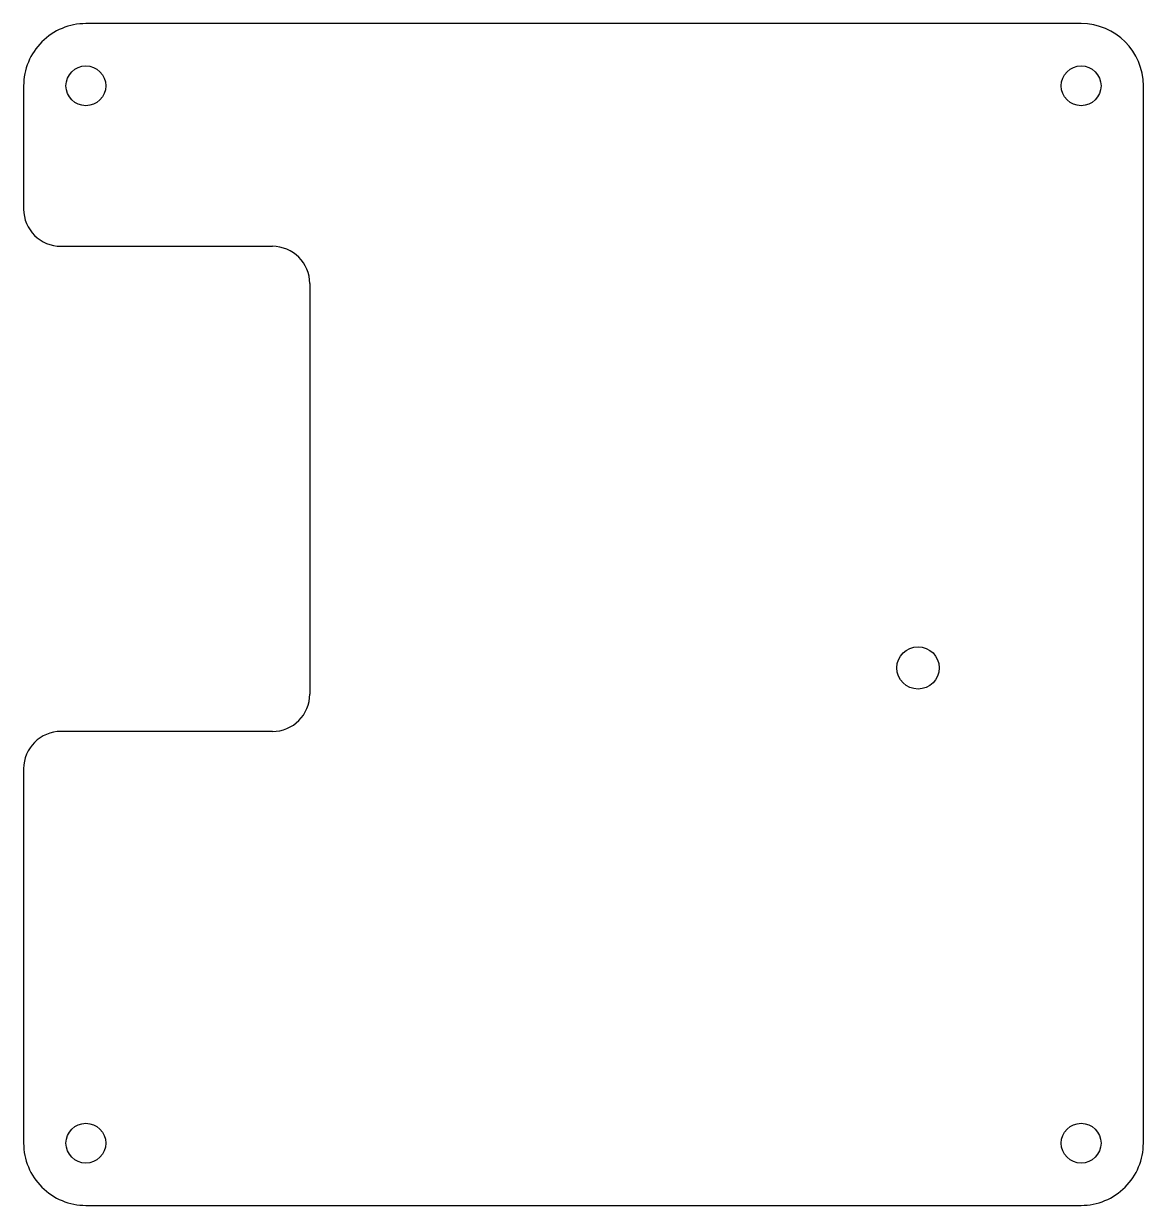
# Model space of a CAD drawing. Header units: millimetres. Extents: x -80 to 10, y -85 to 10.
import ezdxf

# ---------------------------------------------------------------- set-up
doc = ezdxf.new("R2010")
doc.units = ezdxf.units.MM
doc.layers.get('0').update_dxf_attribs({"linetype": 'CONTINUOUS'})

msp = doc.modelspace()

# ---------------------------------------------------------------- linework, layer by layer
for p, q in [((5, 10), (-75, 10)), ((-80, 4.998), (-80, -4.902)), ((10, -80), (10, 5)), ((-77, -7.902), (-60, -7.902)), ((-57, -10.902), (-57, -43.902)), ((-60, -46.902), (-77, -46.902)), ((-80, -49.902), (-80, -79.998)), ((-74.998, -85), (4.998, -85))]:
    msp.add_line(p, q)
for centre, radius in [((-75, 5), 1.6), ((5, 5), 1.6), ((-8.11, -41.794), 1.7), ((-75, -80), 1.6), ((5, -80), 1.6)]:
    msp.add_circle(centre, radius)
for centre, radius, start, end in [((-75, 5), 5, 89.99429, 180.02212), ((5, 5), 5, 0, 90), ((-77, -4.902), 3, 180, 270), ((-60, -10.902), 3, 0, 90), ((-60, -43.902), 3, -90, 0), ((-77, -49.902), 3, 90, 180), ((-75, -80), 5, 179.97788, 270.02284), ((5, -80), 5, -90.02284, 0)]:
    msp.add_arc(centre, radius, start, end)

doc.saveas('drawing.dxf')
